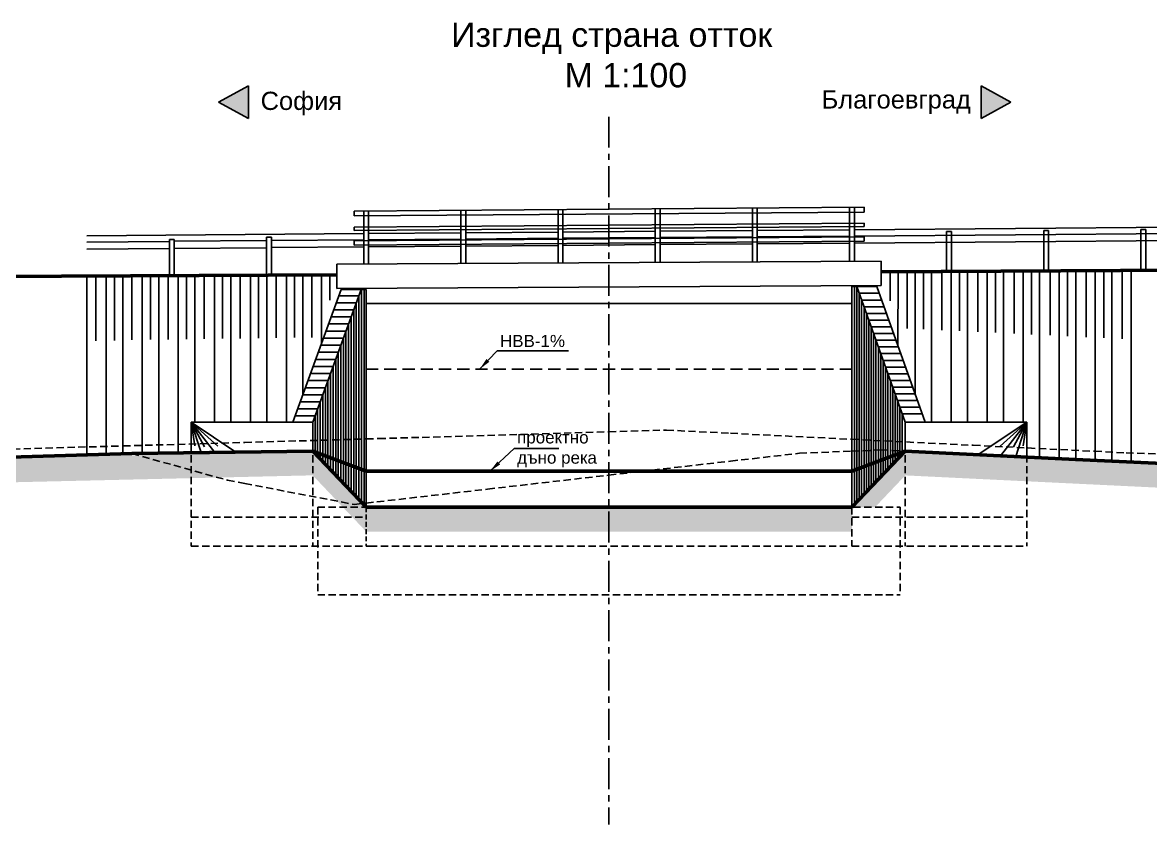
# Model space of a CAD drawing. Header units: centimetres. Extents: x 8495135 to 959133560, y 4530079 to 463453963.
# Drawn here: x 958986990 to 958989312, y 463415871 to 463417522 of the extents above; entities that cross this region are included whole.
import ezdxf
from ezdxf.enums import TextEntityAlignment as Align

# ---------------------------------------------------------------- set-up
doc = ezdxf.new("R2010")
doc.units = ezdxf.units.CM
doc.header["$LTSCALE"] = 0.1
doc.linetypes.add('CENTER', pattern=[50.8, 31.75, -6.35, 6.35, -6.35])
doc.linetypes.add('DASHED', pattern=[0.75, 0.5, -0.25])
doc.layers.add('31_VERT_ALIGNM', color=1, linetype='Continuous', lineweight=50)
for name, color, linetype in [('br_dimension', 1, 'Continuous'), ('br_hatch', 9, 'Continuous'), ('br_hatch_dark', 8, 'Continuous'), ('br_hatch_tumen', 8, 'Continuous'), ('br_view_yellow', 2, 'Continuous'), ('Kustendilska voda', 12, 'Continuous')]:
    doc.layers.add(name, color=color, linetype=linetype)
doc.styles.add('MM 1 to 100', font='arial.ttf', dxfattribs={"height": 25})
doc.styles.add('MM 1 to 150', font='arial.ttf', dxfattribs={"height": 37.5})
doc.styles.add('MM_ARIAL', font='arial.ttf')
doc.dimstyles.new('MM DIM 1 to 100', dxfattribs={"dimscale": 10, "dimtxt": 2.5, "dimasz": 2.5, "dimexe": 2.1, "dimexo": 1.5, "dimgap": 1.5, "dimtad": 1, "dimdec": 0, "dimdsep": 46, "dimtxsty": 'MM_ARIAL', "dimcen": 3, "dimclrd": 1, "dimclre": 1, "dimclrt": 7, "dimaunit": 2, "dimadec": 1, "dimazin": 0, "dimtp": 100, "dimtm": 3, "dimtfac": 1, "dimtdec": 0, "dimtix": 1, "dimtmove": 0, "dimatfit": 3, "dimfxl": 0, "dimtolj": 1, "dimtzin": 0, "dimarcsym": 0})

msp = doc.modelspace()

# ---------------------------------------------------------------- hatches: boundary and pattern name
at = {"layer": 'br_hatch', "ltscale": 0.5}
h = msp.add_hatch(color=256, dxfattribs=at)
h.dxf.hatch_style = 1
h.paths.add_polyline_path([(958987454.56, 463417324.64), (958987454.56, 463417391.79), (958987393.07, 463417358.21)])
h = msp.add_hatch(color=256, dxfattribs=at)
h.dxf.hatch_style = 1
h.paths.add_polyline_path([(958988963.04, 463417324.64), (958988963.04, 463417391.79), (958989024.53, 463417358.21)])
at = {"layer": 'br_hatch'}
h = msp.add_hatch(dxfattribs=at)
h.set_pattern_fill('EARTH', color=256, scale=5, angle=45)
h.set_pattern_definition([(45, (950484482.08, 458887364.23), (4e-15, 44.90128061), [31.75, -31.75]), (45, (950484473.66, 458887372.65), (4e-15, 44.90128061), [31.75, -31.75]), (45, (950484465.24, 458887381.07), (4e-15, 44.90128061), [31.75, -31.75]), (135, (950484465.24, 458887386.682), (-44.90128061, 4e-15), [31.75, -31.75]), (135, (950484473.66, 458887395.1), (-44.90128061, 4e-15), [31.75, -31.75]), (135, (950484482.08, 458887403.52), (-44.90128061, 4e-15), [31.75, -31.75])])
h.paths.add_polyline_path([(958987337.07, 463416600.47), (958987226.07, 463416631.38), (958986638.47, 463416617.75), (958986496.55, 463416630.16), (958986482.27, 463416629.75), (958986456.67, 463416632), (958986456.67, 463416583.65), (958986638.47, 463416567.75), (958987337.07, 463416583.95)])
h.paths.add_polyline_path([(958987337.07, 463416633.95), (958987226.07, 463416631.38), (958987337.07, 463416600.47)])
h.paths.add_polyline_path([(958987337.07, 463416600.47), (958987337.07, 463416583.95), (958987391.82, 463416585.22)])
h.paths.add_polyline_path([(958987587.07, 463416639.75), (958987337.07, 463416633.95), (958987337.07, 463416600.47), (958987391.82, 463416585.22), (958987587.07, 463416589.75)])
h.paths.add_polyline_path([(958987587.07, 463416639.75), (958987587.07, 463416589.75), (958987637.64, 463416536.49), (958987672.87, 463416529.75), (958987689.67, 463416531.69)])
h.paths.add_polyline_path([(958987689.67, 463416531.69), (958987672.87, 463416529.75), (958987637.64, 463416536.49), (958987649.59, 463416523.91), (958987697.07, 463416523.91)])
h.paths.add_polyline_path([(958987697.07, 463416523.91), (958987649.59, 463416523.91), (958987697.07, 463416473.91)])
h.paths.add_polyline_path([(958988744.59, 463416523.91), (958987697.07, 463416523.91), (958987697.07, 463416473.91), (958988697.07, 463416473.91)])
h.paths.add_polyline_path([(958988744.59, 463416523.91), (958988697.07, 463416523.91), (958988697.07, 463416473.91)], flags=17)
h.paths.add_polyline_path([(958988807.07, 463416589.65), (958988807.07, 463416639.62), (958988807.04, 463416639.62), (958988697.07, 463416523.91), (958988744.59, 463416523.91)])
h.paths.add_polyline_path([(958989057.07, 463416627.52), (958988807.07, 463416639.62), (958988807.07, 463416589.62), (958989057.07, 463416577.52)])
h.paths.add_polyline_path([(958989057.07, 463416627.52), (958989057.07, 463416577.52), (958989744.23, 463416544.25), (958989842.47, 463416514.25), (958989891.87, 463416485.85), (958989891.87, 463416535.85), (958989842.47, 463416564.25), (958989744.23, 463416594.25)])

# ---------------------------------------------------------------- linework, layer by layer
at = {"layer": '31_VERT_ALIGNM'}
for p, q in [((958988757.07, 463417008.91), (958990017.05, 463417015.8)), ((958986447.05, 463416996.27), (958987637.07, 463417002.78)), ((958987587.07, 463416639.75), (958987214.67, 463416634.55)), ((958987697.07, 463416598.25), (958987587.07, 463416639.75)), ((958987587.07, 463416639.75), (958987697.07, 463416523.91)), ((958988807.05, 463416639.63), (958988697.07, 463416523.91)), ((958988697.07, 463416598.25), (958988807.07, 463416639.63)), ((958988697.07, 463416598.25), (958987697.07, 463416598.25)), ((958987697.07, 463416523.91), (958988697.07, 463416523.91))]:
    msp.add_line(p, q, dxfattribs=at)
for points in [[(958987214.67, 463416634.55), (958986872.27, 463416624.45), (958986638.47, 463416617.75), (958986456.67, 463416633.65)], [(958988807.05, 463416639.63), (958988947.07, 463416632.85), (958989157.77, 463416622.65), (958989322.07, 463416614.7), (958989609.83, 463416600.77), (958989744.23, 463416594.25), (958989842.47, 463416564.25), (958989891.87, 463416535.85)]]:
    msp.add_lwpolyline(points, dxfattribs=at)
at = {"layer": 'br_dimension', "linetype": 'CENTER', "ltscale": 20}
msp.add_line((958988197.07, 463417327.94), (958988197.07, 463415870.95), dxfattribs=at)
at = {"layer": 'br_dimension'}
for p, q in [((958987672.1, 463417133.73), (958988722.07, 463417141.94)), ((958987672.1, 463417123.73), (958987672.1, 463417133.73)), ((958987672.1, 463417123.73), (958988722.07, 463417131.94)), ((958987692.19, 463417025.07), (958987692.19, 463417133.89)), ((958987702.19, 463417025.13), (958987702.19, 463417133.97)), ((958987892.19, 463417026.17), (958987892.19, 463417135.45)), ((958987902.18, 463417026.22), (958987902.18, 463417135.53)), ((958988092.18, 463417027.26), (958988092.18, 463417137.02)), ((958988102.18, 463417027.32), (958988102.18, 463417137.09)), ((958988292.18, 463417028.36), (958988292.18, 463417138.58)), ((958988302.18, 463417028.41), (958988302.18, 463417138.66)), ((958988492.18, 463417029.45), (958988492.18, 463417140.14)), ((958988502.18, 463417029.5), (958988502.18, 463417140.22)), ((958988692.18, 463417030.54), (958988692.18, 463417141.7)), ((958988702.18, 463417030.6), (958988702.18, 463417141.78)), ((958988722.07, 463417131.94), (958988722.07, 463417141.94)), ((958987672.1, 463417100.65), (958988722.07, 463417108.85)), ((958987672.1, 463417093.8), (958988722.07, 463417102)), ((958987672.1, 463417093.8), (958987672.1, 463417100.65)), ((958987672.1, 463417093.8), (958987672.1, 463417100.65)), ((958988722.07, 463417102), (958988722.07, 463417108.85)), ((958987672.1, 463417072.76), (958988722.07, 463417080.96)), ((958988722.07, 463417072), (958988722.07, 463417080.96)), ((958987672.1, 463417063.8), (958987672.1, 463417072.76)), ((958987672.1, 463417063.8), (958987672.1, 463417072.76)), ((958987672.1, 463417063.8), (958988722.07, 463417072))]:
    msp.add_line(p, q, dxfattribs=at)
at = {"layer": 'br_dimension', "ltscale": 3}
msp.add_line((958988702.18, 463417131.72), (958988702.18, 463417030.6), dxfattribs=at)
at = {"layer": 'br_hatch', "ltscale": 0.5}
for p, q in [((958987393.07, 463417358.21), (958987454.56, 463417391.79)), ((958987454.56, 463417391.79), (958987454.56, 463417324.64)), ((958988963.04, 463417391.79), (958988963.04, 463417324.64)), ((958989024.53, 463417358.21), (958988963.04, 463417391.79)), ((958987393.07, 463417358.21), (958987454.56, 463417324.64)), ((958989024.53, 463417358.21), (958988963.04, 463417324.64))]:
    msp.add_line(p, q, dxfattribs=at)
at = {"layer": 'br_hatch'}
for p, q in [((958988702.18, 463417095.39), (958989555.79, 463417102.05)), ((958987121.78, 463417083.04), (958987692.19, 463417087.49)), ((958987502.13, 463417079.88), (958987492.13, 463417079.88)), ((958987492.13, 463417001.99), (958987492.13, 463417079.87)), ((958987502.13, 463417002.04), (958987502.13, 463417079.88)), ((958987702.19, 463417087.57), (958987892.19, 463417089.06)), ((958987702.19, 463417074.72), (958987892.19, 463417076.2)), ((958987902.18, 463417089.14), (958988092.18, 463417090.62)), ((958987902.18, 463417076.28), (958988092.18, 463417077.77)), ((958988102.18, 463417090.7), (958988292.18, 463417092.18)), ((958988102.18, 463417077.84), (958988292.18, 463417079.33)), ((958988302.18, 463417092.26), (958988492.18, 463417093.74)), ((958988302.18, 463417079.41), (958988492.18, 463417080.89)), ((958988502.18, 463417093.82), (958988692.18, 463417095.31)), ((958988502.18, 463417080.97), (958988692.18, 463417082.45)), ((958988702.18, 463417082.53), (958989555.83, 463417089.2)), ((958988902.25, 463417091.92), (958988892.25, 463417091.92)), ((958988892.25, 463417009.64), (958988892.25, 463417091.9)), ((958988902.25, 463417009.7), (958988902.25, 463417091.92)), ((958989102.23, 463417093.99), (958989092.23, 463417093.99)), ((958989092.23, 463417010.74), (958989092.23, 463417093.97)), ((958989102.23, 463417010.79), (958989102.23, 463417093.99)), ((958989302.22, 463417096.05), (958989292.22, 463417096.05)), ((958989292.22, 463417011.83), (958989292.22, 463417096.04)), ((958989302.22, 463417011.89), (958989302.22, 463417096.05)), ((958987121.83, 463417070.18), (958987292.16, 463417071.52)), ((958987121.92, 463417055.62), (958987292.16, 463417056.95)), ((958987302.16, 463417075.33), (958987292.16, 463417075.33)), ((958987292.16, 463417000.89), (958987292.16, 463417075.31)), ((958987302.16, 463417000.95), (958987302.16, 463417075.33)), ((958987302.16, 463417071.59), (958987492.13, 463417073.08)), ((958987302.16, 463417057.03), (958987492.13, 463417058.52)), ((958987502.13, 463417073.16), (958987692.19, 463417074.64)), ((958987502.13, 463417058.59), (958987692.19, 463417060.08)), ((958987702.19, 463417060.16), (958987892.19, 463417061.64)), ((958987902.18, 463417061.72), (958988092.18, 463417063.2)), ((958988102.18, 463417063.28), (958988292.18, 463417064.77)), ((958988302.18, 463417064.85), (958988492.18, 463417066.33)), ((958988502.18, 463417066.41), (958988692.18, 463417067.89)), ((958988702.18, 463417067.97), (958989555.92, 463417074.64)), ((958988776.24, 463417009.01), (958988776.24, 463416949.38)), ((958988792.04, 463416855.84), (958988792.1, 463417009.1)), ((958988811.18, 463417009.2), (958988811.18, 463416892.41)), ((958988827.14, 463416757.55), (958988827.24, 463417009.29)), ((958988844.52, 463417009.38), (958988844.52, 463416890.8)), ((958988861.06, 463417009.47), (958988861.06, 463416698.91)), ((958988882.55, 463417009.59), (958988882.55, 463416888.95)), ((958988901.26, 463417009.69), (958988901.26, 463416698.91)), ((958988918.73, 463417009.79), (958988918.73, 463416887.2)), ((958988935.27, 463417009.88), (958988935.27, 463416698.91)), ((958988956.76, 463417010), (958988956.76, 463416885.36)), ((958988975.47, 463417010.1), (958988975.47, 463416698.91)), ((958988992.94, 463417010.2), (958988992.94, 463416883.61)), ((958989009.48, 463417010.29), (958989009.48, 463416698.91)), ((958989030.97, 463417010.4), (958989030.97, 463416881.77)), ((958989049.68, 463417010.51), (958989049.68, 463416698.91)), ((958989067.15, 463417010.6), (958989067.15, 463416880.02)), ((958989083.69, 463417010.69), (958989083.69, 463416626.24)), ((958989105.18, 463417010.81), (958989105.18, 463416878.18)), ((958989123.89, 463417010.91), (958989123.89, 463416624.29)), ((958989141.36, 463417011.01), (958989141.36, 463416876.43)), ((958989157.9, 463417011.1), (958989157.9, 463416622.65)), ((958989179.39, 463417011.22), (958989179.39, 463416874.58)), ((958989198.1, 463417011.32), (958989198.1, 463416620.7)), ((958989215.57, 463417011.41), (958989215.57, 463416872.83)), ((958989232.11, 463417011.5), (958989232.11, 463416619.05)), ((958989253.6, 463417011.62), (958989253.6, 463416870.99)), ((958989272.31, 463417011.72), (958989272.31, 463416617.11)), ((958987121.79, 463416999.96), (958987121.79, 463416631.81)), ((958987140.79, 463417000.06), (958987140.79, 463416866.51)), ((958987162, 463417000.18), (958987162, 463416633)), ((958987178.81, 463417000.27), (958987178.81, 463416867.63)), ((958987196, 463417000.37), (958987196, 463416634)), ((958987214.99, 463417000.47), (958987214.99, 463416868.67)), ((958987236.21, 463417000.59), (958987236.21, 463416634.85)), ((958987253.02, 463417000.68), (958987253.02, 463416869.2)), ((958987270.21, 463417000.77), (958987270.21, 463416635.33)), ((958987289.2, 463417000.88), (958987289.2, 463416869.71)), ((958987310.41, 463417000.99), (958987310.41, 463416635.89)), ((958987327.23, 463417001.08), (958987327.23, 463416870.24)), ((958987344.42, 463417001.18), (958987344.42, 463416698.91)), ((958987363.41, 463417001.28), (958987363.41, 463416870.74)), ((958987384.62, 463417001.4), (958987384.62, 463416698.91)), ((958987401.44, 463417001.49), (958987401.44, 463416871.27)), ((958987418.63, 463417001.58), (958987418.63, 463416698.91)), ((958987437.62, 463417001.69), (958987437.62, 463416871.78)), ((958987458.83, 463417001.8), (958987458.83, 463416698.91)), ((958987475.65, 463417001.9), (958987475.65, 463416872.31)), ((958987492.84, 463417001.99), (958987492.84, 463416698.91)), ((958987511.83, 463417002.09), (958987511.83, 463416872.81)), ((958987533.04, 463417002.21), (958987533.04, 463416698.91)), ((958987549.86, 463417002.3), (958987549.86, 463416873.34)), ((958987566.96, 463416756.22), (958987566.86, 463417002.39)), ((958987585, 463417002.49), (958987585, 463416873.84)), ((958987605.38, 463416861.57), (958987605.32, 463417002.61)), ((958987622.23, 463417002.7), (958987622.23, 463416950.42)), ((958987641.15, 463416959.67), (958987682.16, 463416959.67)), ((958987682.16, 463416959.67), (958987682.16, 463416539.6)), ((958987687.48, 463416972.72), (958987687.48, 463416534.01)), ((958987692.79, 463416972.72), (958987692.79, 463416528.41)), ((958988702.36, 463416978.57), (958988702.36, 463416529.48)), ((958988707.29, 463416978.36), (958988707.29, 463416534.67)), ((958988712.22, 463416964.55), (958988753.23, 463416964.55)), ((958988712.22, 463416964.55), (958988712.22, 463416539.85)), ((958987635.84, 463416945.1), (958987676.85, 463416945.1)), ((958987676.85, 463416945.1), (958987676.85, 463416545.2)), ((958988717.15, 463416950.75), (958988758.16, 463416950.75)), ((958988717.15, 463416950.75), (958988717.15, 463416545.04)), ((958988722.08, 463416936.94), (958988763.08, 463416936.94)), ((958988722.08, 463416936.94), (958988722.08, 463416550.22)), ((958987625.21, 463416915.96), (958987666.22, 463416915.96)), ((958987630.53, 463416930.53), (958987671.53, 463416930.53)), ((958987666.22, 463416915.96), (958987666.22, 463416556.39)), ((958987671.53, 463416930.53), (958987671.53, 463416550.8)), ((958988727.01, 463416923.14), (958988768.01, 463416923.14)), ((958988727.01, 463416923.14), (958988727.01, 463416555.41)), ((958987619.9, 463416901.39), (958987660.91, 463416901.39)), ((958987660.91, 463416901.39), (958987660.91, 463416561.99)), ((958988731.94, 463416909.33), (958988772.94, 463416909.33)), ((958988731.94, 463416909.33), (958988731.94, 463416560.6)), ((958988736.87, 463416895.53), (958988777.87, 463416895.53)), ((958988736.87, 463416895.53), (958988736.87, 463416565.78)), ((958987609.27, 463416872.24), (958987650.28, 463416872.24)), ((958987614.59, 463416886.81), (958987655.59, 463416886.81)), ((958987650.28, 463416872.24), (958987650.28, 463416573.18)), ((958987655.59, 463416886.81), (958987655.59, 463416567.58)), ((958988741.8, 463416881.72), (958988782.8, 463416881.72)), ((958988741.8, 463416881.72), (958988741.8, 463416570.97)), ((958988746.72, 463416867.92), (958988787.73, 463416867.92)), ((958988746.72, 463416867.92), (958988746.72, 463416576.16)), ((958987603.96, 463416857.67), (958987644.97, 463416857.67)), ((958987644.97, 463416857.67), (958987644.97, 463416578.78)), ((958988751.65, 463416854.11), (958988792.66, 463416854.11)), ((958988751.65, 463416854.11), (958988751.65, 463416581.34)), ((958987593.33, 463416828.53), (958987634.34, 463416828.53)), ((958987598.64, 463416843.1), (958987639.65, 463416843.1)), ((958987634.34, 463416828.53), (958987634.34, 463416589.97)), ((958987639.65, 463416843.1), (958987639.65, 463416584.37)), ((958988756.58, 463416840.31), (958988797.59, 463416840.31)), ((958988756.58, 463416840.31), (958988756.58, 463416586.53)), ((958988761.51, 463416826.5), (958988802.52, 463416826.5)), ((958988761.51, 463416826.5), (958988761.51, 463416591.72)), ((958987582.7, 463416799.38), (958987623.71, 463416799.38)), ((958987588.02, 463416813.96), (958987629.02, 463416813.96)), ((958987623.71, 463416799.38), (958987623.71, 463416601.16)), ((958987629.02, 463416813.96), (958987629.02, 463416595.56)), ((958988766.44, 463416812.7), (958988807.45, 463416812.7)), ((958988766.44, 463416812.7), (958988766.44, 463416596.9)), ((958988771.37, 463416798.89), (958988812.37, 463416798.89)), ((958988771.37, 463416798.89), (958988771.37, 463416602.09)), ((958987577.39, 463416784.81), (958987618.4, 463416784.81)), ((958987618.4, 463416784.81), (958987618.4, 463416606.76)), ((958988776.3, 463416785.09), (958988817.3, 463416785.09)), ((958988776.3, 463416785.09), (958988776.3, 463416607.27)), ((958987566.76, 463416755.67), (958987607.77, 463416755.67)), ((958987572.07, 463416770.24), (958987613.08, 463416770.24)), ((958987607.77, 463416755.67), (958987607.77, 463416617.95)), ((958987613.08, 463416770.24), (958987613.08, 463416612.35)), ((958988781.23, 463416771.28), (958988822.23, 463416771.28)), ((958988781.23, 463416771.28), (958988781.23, 463416612.46)), ((958988786.16, 463416757.48), (958988827.16, 463416757.48)), ((958988786.16, 463416757.48), (958988786.16, 463416617.65)), ((958987561.45, 463416741.1), (958987602.45, 463416741.1)), ((958987602.45, 463416741.1), (958987602.45, 463416623.54)), ((958988791.09, 463416743.67), (958988832.09, 463416743.67)), ((958988791.09, 463416743.67), (958988791.09, 463416622.83)), ((958988796.01, 463416729.87), (958988837.02, 463416729.87)), ((958988796.01, 463416729.87), (958988796.01, 463416628.02)), ((958987550.82, 463416711.95), (958987591.83, 463416711.95)), ((958987556.13, 463416726.53), (958987597.14, 463416726.53)), ((958987591.83, 463416711.95), (958987591.83, 463416634.74)), ((958987597.14, 463416726.53), (958987597.14, 463416629.14)), ((958988800.94, 463416716.06), (958988841.95, 463416716.06)), ((958988800.94, 463416716.06), (958988800.94, 463416633.21)), ((958987429.1, 463416637.55), (958987337.07, 463416698.91)), ((958987337.07, 463416698.91), (958987385.86, 463416636.95)), ((958987337.07, 463416698.91), (958987357.15, 463416636.55)), ((958987337.07, 463416698.91), (958987344.59, 463416650.71)), ((958987337.07, 463416698.91), (958987364.4, 463416648.12)), ((958987337.07, 463416698.91), (958987391.91, 463416649.63)), ((958987337.07, 463416698.91), (958987337.07, 463416654.33)), ((958988957.26, 463416632.37), (958989057.07, 463416698.91)), ((958989057.07, 463416698.91), (958989002.23, 463416649.63)), ((958989057.07, 463416698.91), (958989002.93, 463416630.16)), ((958989057.07, 463416698.91), (958989029.74, 463416648.12)), ((958989057.07, 463416698.91), (958989034.44, 463416628.63)), ((958989057.07, 463416698.91), (958989049.54, 463416650.71)), ((958989057.07, 463416698.91), (958989057.07, 463416627.53))]:
    msp.add_line(p, q, dxfattribs=at)
at = {"layer": 'br_hatch_dark', "linetype": 'DASHED', "ltscale": 300}
for points in [[(958986947.07, 463416643.15), (958987197.07, 463416650.35), (958987447.07, 463416657.45), (958987697.07, 463416664.65), (958987722.77, 463416665.35), (958987947.07, 463416671.95), (958988197.07, 463416679.35), (958988315.47, 463416682.85), (958988447.07, 463416676.35), (958988697.07, 463416663.95), (958988947.07, 463416651.65), (958989197.07, 463416639.25), (958989262.07, 463416636.05), (958989447.07, 463416629.65), (958989651.57, 463416622.55), (958989697.07, 463416608.65), (958989842.47, 463416564.25), (958989891.87, 463416535.85), (958989947.07, 463416536.15), (958989986.57, 463416536.45), (958990197.07, 463416537.35)], [(958986947.07, 463416626.65), (958987197.07, 463416634.05), (958987214.67, 463416634.55), (958987411.47, 463416579.75), (958987447.07, 463416572.95), (958987672.87, 463416529.75), (958987697.07, 463416532.55), (958987947.07, 463416561.35), (958988197.07, 463416590.15), (958988447.07, 463416618.95), (958988589.47, 463416635.25), (958988697.07, 463416639.65), (958988757.17, 463416642.05), (958988947.07, 463416632.85), (958989197.07, 463416620.75), (958989447.07, 463416608.65), (958989697.07, 463416596.55), (958989947.07, 463416584.35), (958990033.37, 463416580.25), (958990197.07, 463416587.35)]]:
    msp.add_lwpolyline(points, dxfattribs=at)
at = {"layer": 'br_hatch_tumen', "linetype": 'DASHED', "ltscale": 300}
for p, q in [((958987337.07, 463416698.91), (958987337.07, 463416443.91)), ((958987587.07, 463416698.91), (958987587.07, 463416443.91)), ((958988807.07, 463416698.91), (958988807.07, 463416443.91)), ((958989057.07, 463416698.91), (958989057.07, 463416443.91)), ((958987597.32, 463416523.91), (958987597.32, 463416343.91)), ((958987597.32, 463416523.91), (958988796.82, 463416523.91)), ((958988697.07, 463416523.91), (958988697.07, 463416443.91)), ((958988796.82, 463416523.91), (958988796.82, 463416343.91)), ((958987337.07, 463416503.91), (958987697.07, 463416503.91)), ((958988697.07, 463416503.91), (958989057.07, 463416503.91)), ((958987337.07, 463416443.91), (958987705.06, 463416443.91)), ((958987705.06, 463416443.91), (958988689.07, 463416443.91)), ((958988697.07, 463416443.91), (958989057.07, 463416443.91)), ((958987597.32, 463416343.91), (958988796.82, 463416343.91))]:
    msp.add_line(p, q, dxfattribs=at)
at = {"layer": 'br_hatch_tumen', "linetype": 'DASHED', "ltscale": 200}
msp.add_line((958987697.07, 463416523.91), (958987697.07, 463416443.91), dxfattribs=at)
at = {"layer": 'br_view_yellow'}
for p, q in [((958987637.07, 463417024.77), (958988757.07, 463417030.9)), ((958988757.07, 463416980.9), (958988757.07, 463417030.9)), ((958987637.07, 463417024.77), (958987637.07, 463416974.77)), ((958987645.92, 463416972.73), (958987546.06, 463416698.91)), ((958987686.92, 463416972.72), (958987587.07, 463416698.91)), ((958987637.07, 463416974.77), (958988757.07, 463416980.9)), ((958987645.92, 463416972.73), (958987697.07, 463416972.72)), ((958987697.07, 463416972.72), (958987697.07, 463416523.91)), ((958988748.22, 463416978.57), (958988697.05, 463416978.57)), ((958988697.07, 463416978.57), (958988697.07, 463416523.91)), ((958988707.22, 463416978.57), (958988807.07, 463416698.91)), ((958988748.22, 463416978.57), (958988848.07, 463416698.91)), ((958988697.05, 463416943.5), (958987697.05, 463416943.5)), ((958987587.07, 463416698.91), (958987337.07, 463416698.91)), ((958987587.07, 463416698.91), (958987587.07, 463416639.75)), ((958988807.07, 463416698.91), (958989057.07, 463416698.91)), ((958988807.07, 463416698.91), (958988807.07, 463416639.63))]:
    msp.add_line(p, q, dxfattribs=at)
at = {"layer": 'br_view_yellow', "linetype": 'DASHED', "ltscale": 200}
for p, q in [((958987337.07, 463416698.91), (958987337.07, 463416636.26)), ((958987337.07, 463416698.91), (958987337.07, 463416636.26)), ((958989057.07, 463416698.91), (958989057.07, 463416627.53))]:
    msp.add_line(p, q, dxfattribs=at)
at = {"layer": 'Kustendilska voda', "color": 1, "linetype": 'DASHED', "ltscale": 500}
msp.add_line((958988697.03, 463416808.25), (958987697.03, 463416808.25), dxfattribs=at)

# ---------------------------------------------------------------- texts
at = {"layer": 'br_hatch', "ltscale": 0.5, "style": 'MM 1 to 100'}
msp.add_text('София', height=37.5, dxfattribs=at).set_placement((958987479.84, 463417360.83), align=Align.MIDDLE_LEFT)
msp.add_text('Благоевград', height=37.5, dxfattribs=at).set_placement((958988942, 463417363.8), align=Align.MIDDLE_RIGHT)
at = {"layer": 'br_view_yellow', "attachment_point": 1}
for s, insert, char_height, width, style in [('\\pi597.6;Изглед страна отток \\P\\pi831.22;М 1:100', (958987274.39, 463417522.03), 50.0003, 1300.7583, 'MM 1 to 150'), ('HBB-1%', (958987972.63, 463416878.93), 25, 179.6726, 'MM 1 to 100'), ('проектно дъно река', (958988007.9, 463416680.43), 25, 179.6726, 'MM 1 to 100')]:
    msp.add_mtext(s, dxfattribs=dict(at, insert=insert, char_height=char_height, width=width, style=style))

# ---------------------------------------------------------------- leaders
at = {"layer": 'br_dimension', "color": 1}
for points in [[(958987930.67, 463416808.25), (958987966.56, 463416846.26), (958988113.62, 463416846.26)], [(958987952.02, 463416598.25), (958988001.83, 463416644.84), (958988093.91, 463416644.84)]]:
    msp.add_leader(points, dimstyle='MM DIM 1 to 100', dxfattribs=at)

doc.saveas('drawing.dxf')
